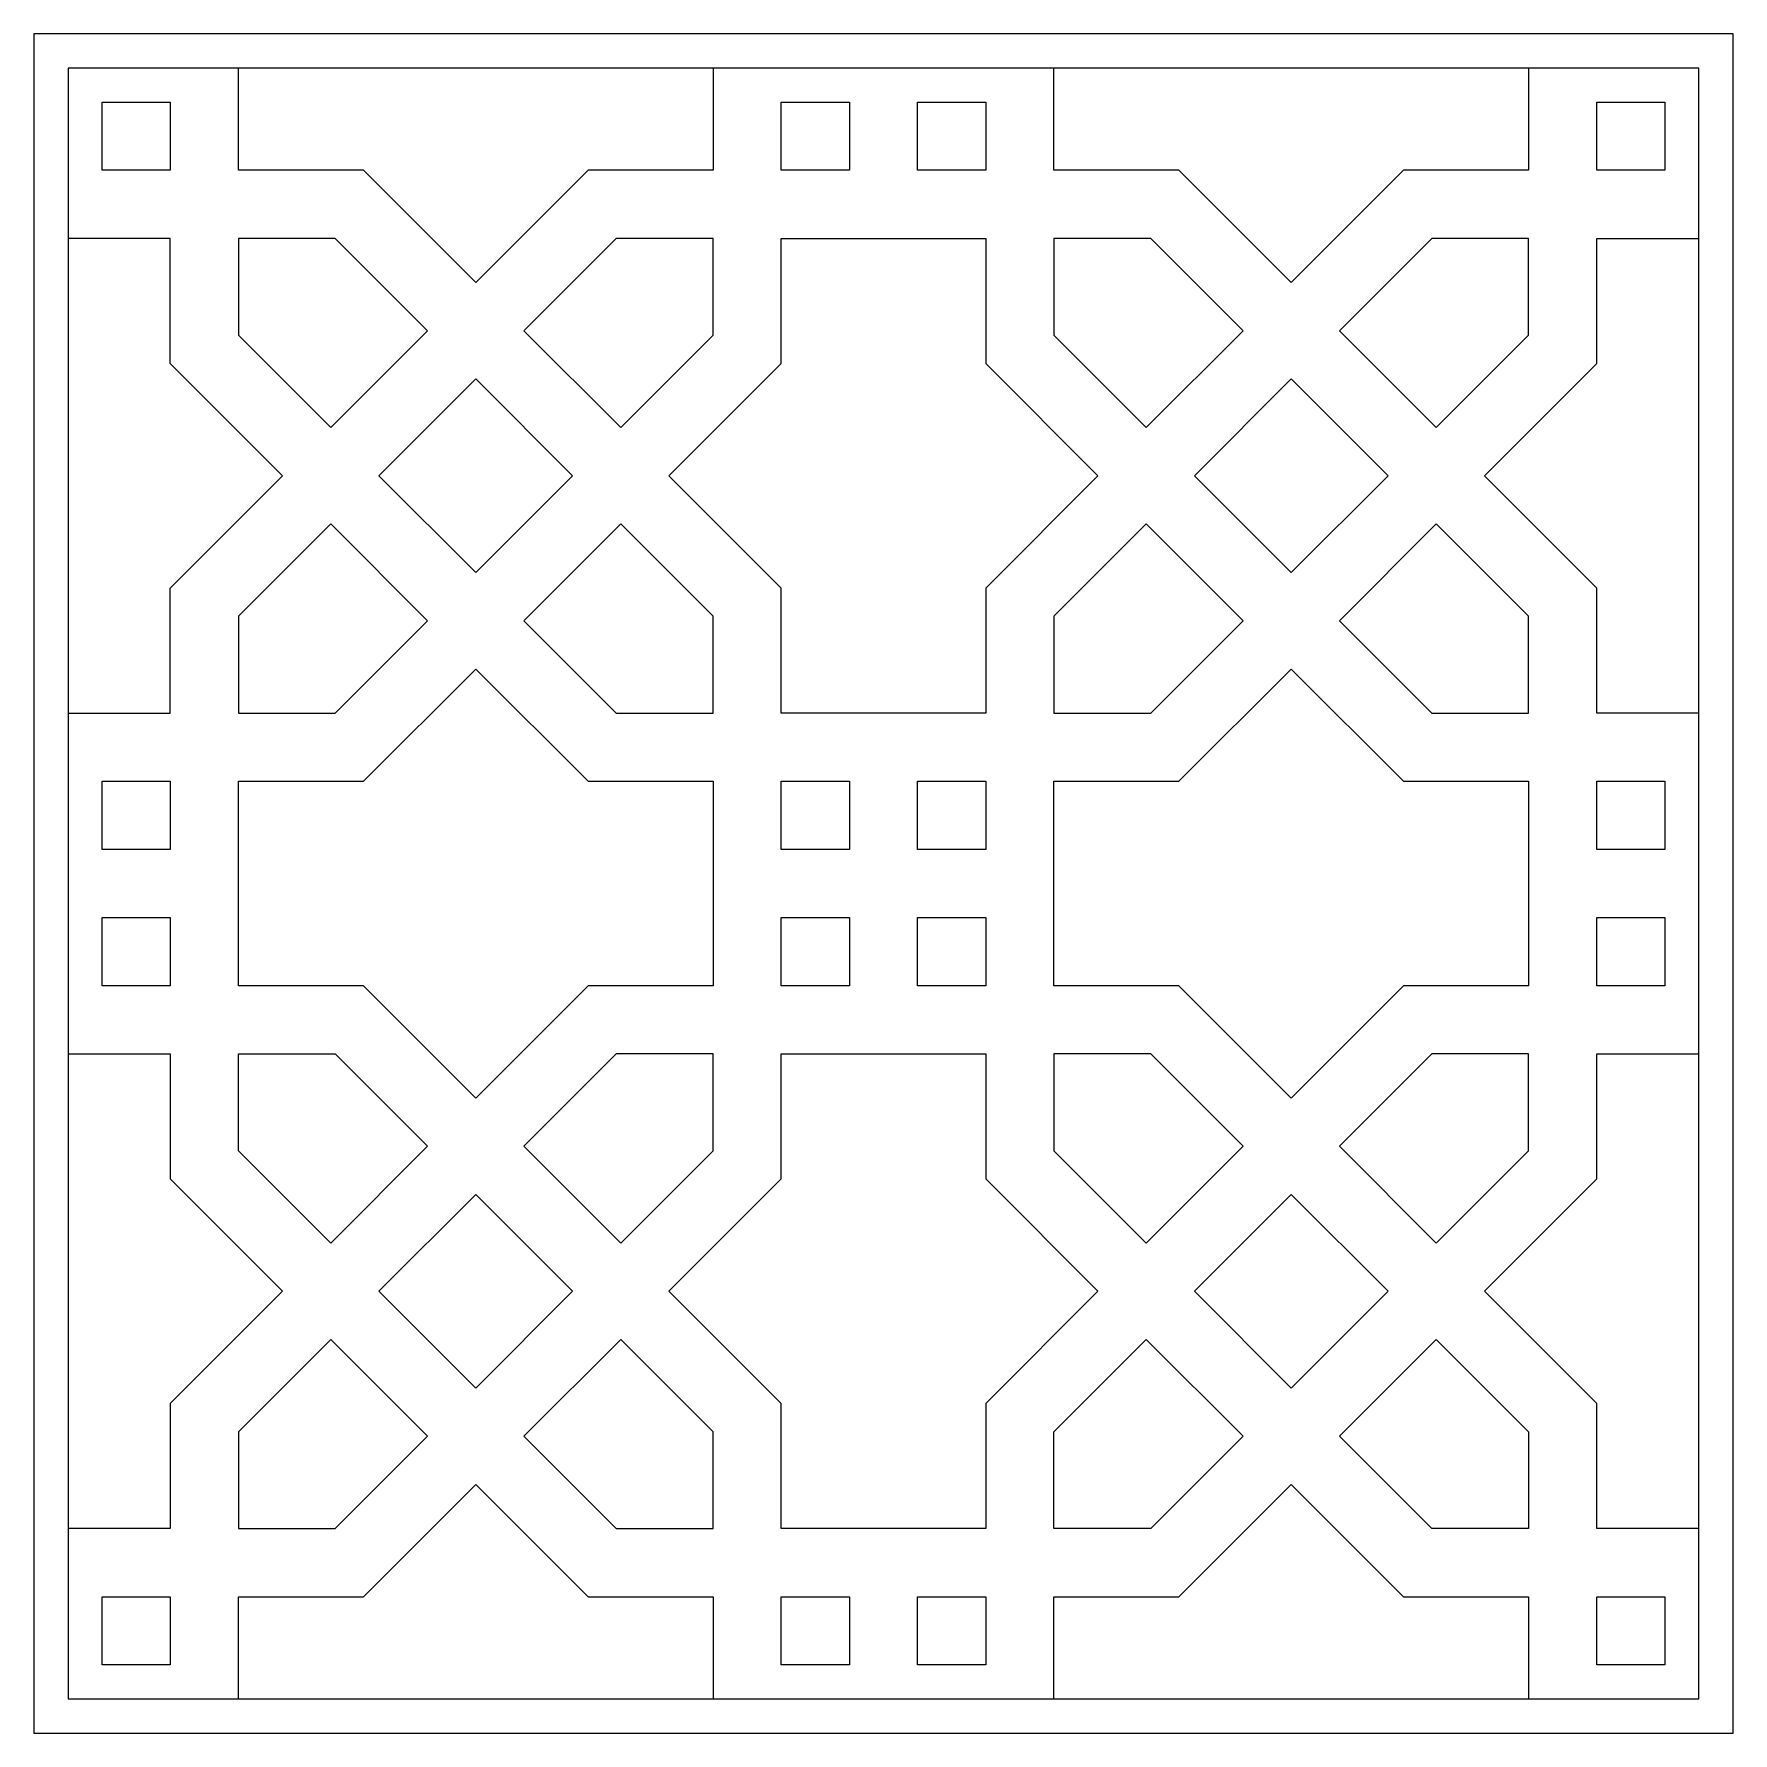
# Model space of a CAD drawing. Header units: millimetres. Extents: x -128 to 371, y -4 to 495.
import ezdxf

# ---------------------------------------------------------------- set-up
doc = ezdxf.new("R2010")
doc.units = ezdxf.units.MM
doc.layers.add('Layer 01', color=12, linetype='Continuous', true_color=0xde0000)

msp = doc.modelspace()

# ---------------------------------------------------------------- linework, layer by layer
at = {"layer": 'Layer 01'}
for p, q in [((-127.84, 494.79), (-127.84, -3.94)), ((370.89, 494.79), (-127.84, 494.79)), ((370.89, -3.94), (370.89, 494.79)), ((360.89, 484.79), (-117.84, 484.79)), ((-117.84, 484.79), (-117.84, 6.06)), ((-67.84, 454.79), (-67.84, 484.79)), ((71.52, 484.79), (71.52, 454.79)), ((171.52, 454.79), (171.52, 484.79)), ((310.89, 484.79), (310.89, 454.79)), ((360.89, 6.06), (360.89, 484.79)), ((-107.84, 454.79), (-107.84, 474.79)), ((-107.84, 474.79), (-87.84, 474.79)), ((-87.84, 474.79), (-87.84, 454.79)), ((91.52, 454.79), (91.52, 474.79)), ((91.52, 474.79), (111.52, 474.79)), ((111.52, 474.79), (111.52, 454.79)), ((131.52, 454.79), (131.52, 474.79)), ((131.52, 474.79), (151.52, 474.79)), ((151.52, 474.79), (151.52, 454.79)), ((330.89, 454.79), (330.89, 474.79)), ((330.89, 474.79), (350.89, 474.79)), ((350.89, 474.79), (350.89, 454.79)), ((-87.84, 454.79), (-107.84, 454.79)), ((-31.12, 454.79), (-67.84, 454.79)), ((1.84, 421.83), (-31.12, 454.79)), ((34.8, 454.79), (1.84, 421.83)), ((71.52, 454.79), (34.8, 454.79)), ((111.52, 454.79), (91.52, 454.79)), ((151.52, 454.79), (131.52, 454.79)), ((208.25, 454.79), (171.52, 454.79)), ((241.21, 421.83), (208.25, 454.79)), ((274.17, 454.79), (241.21, 421.83)), ((310.89, 454.79), (274.17, 454.79)), ((350.89, 454.79), (330.89, 454.79)), ((-87.84, 434.79), (-117.84, 434.79)), ((-87.84, 398.07), (-87.84, 434.79)), ((-39.4, 434.79), (-67.84, 434.79)), ((-67.84, 434.79), (-67.84, 406.35)), ((-12.3, 407.69), (-39.4, 434.79)), ((43.09, 434.79), (15.98, 407.69)), ((71.52, 434.79), (43.09, 434.79)), ((71.52, 406.35), (71.52, 434.79)), ((91.52, 398.07), (91.52, 434.79)), ((91.52, 434.79), (151.52, 434.79)), ((151.52, 434.79), (151.52, 398.07)), ((199.96, 434.79), (171.52, 434.79)), ((171.52, 434.79), (171.52, 406.35)), ((227.06, 407.69), (199.96, 434.79)), ((282.45, 434.79), (255.35, 407.69)), ((310.89, 434.79), (282.45, 434.79)), ((310.89, 406.35), (310.89, 434.79)), ((330.89, 398.07), (330.89, 434.79)), ((330.89, 434.79), (360.89, 434.79)), ((-67.84, 406.35), (-40.74, 379.25)), ((-40.74, 379.25), (-12.3, 407.69)), ((15.98, 407.69), (44.42, 379.25)), ((44.42, 379.25), (71.52, 406.35)), ((171.52, 406.35), (198.63, 379.25)), ((198.63, 379.25), (227.06, 407.69)), ((255.35, 407.69), (283.79, 379.25)), ((283.79, 379.25), (310.89, 406.35)), ((-54.88, 365.11), (-87.84, 398.07)), ((58.56, 365.11), (91.52, 398.07)), ((151.52, 398.07), (184.48, 365.11)), ((297.93, 365.11), (330.89, 398.07)), ((1.84, 393.54), (-26.6, 365.11)), ((30.28, 365.11), (1.84, 393.54)), ((241.21, 393.54), (212.77, 365.11)), ((269.64, 365.11), (241.21, 393.54)), ((-87.84, 332.15), (-54.88, 365.11)), ((-26.6, 365.11), (1.84, 336.67)), ((1.84, 336.67), (30.28, 365.11)), ((91.52, 332.15), (58.56, 365.11)), ((184.48, 365.11), (151.52, 332.15)), ((212.77, 365.11), (241.21, 336.67)), ((241.21, 336.67), (269.64, 365.11)), ((330.89, 332.15), (297.93, 365.11)), ((-40.74, 350.96), (-67.84, 323.86)), ((-12.3, 322.53), (-40.74, 350.96)), ((44.42, 350.96), (15.98, 322.53)), ((71.52, 323.86), (44.42, 350.96)), ((198.63, 350.96), (171.52, 323.86)), ((227.06, 322.53), (198.63, 350.96)), ((283.79, 350.96), (255.35, 322.53)), ((310.89, 323.86), (283.79, 350.96)), ((-87.84, 295.42), (-87.84, 332.15)), ((91.52, 295.42), (91.52, 332.15)), ((151.52, 332.15), (151.52, 295.42)), ((330.89, 295.42), (330.89, 332.15)), ((-67.84, 323.86), (-67.84, 295.42)), ((-39.4, 295.42), (-12.3, 322.53)), ((15.98, 322.53), (43.09, 295.42)), ((71.52, 295.42), (71.52, 323.86)), ((171.52, 323.86), (171.52, 295.42)), ((199.96, 295.42), (227.06, 322.53)), ((255.35, 322.53), (282.45, 295.42)), ((310.89, 295.42), (310.89, 323.86)), ((-31.12, 275.42), (1.84, 308.38)), ((1.84, 308.38), (34.8, 275.42)), ((208.25, 275.42), (241.21, 308.38)), ((241.21, 308.38), (274.17, 275.42)), ((-117.84, 295.42), (-87.84, 295.42)), ((-67.84, 295.42), (-39.4, 295.42)), ((43.09, 295.42), (71.52, 295.42)), ((151.52, 295.42), (91.52, 295.42)), ((171.52, 295.42), (199.96, 295.42)), ((282.45, 295.42), (310.89, 295.42)), ((360.89, 295.42), (330.89, 295.42)), ((-107.84, 255.42), (-107.84, 275.42)), ((-107.84, 275.42), (-87.84, 275.42)), ((-87.84, 275.42), (-87.84, 255.42)), ((-67.84, 215.42), (-67.84, 275.42)), ((-67.84, 275.42), (-31.12, 275.42)), ((34.8, 275.42), (71.52, 275.42)), ((71.52, 275.42), (71.52, 215.42)), ((91.52, 255.42), (91.52, 275.42)), ((91.52, 275.42), (111.52, 275.42)), ((111.52, 275.42), (111.52, 255.42)), ((131.52, 255.42), (131.52, 275.42)), ((131.52, 275.42), (151.52, 275.42)), ((151.52, 275.42), (151.52, 255.42)), ((171.52, 215.42), (171.52, 275.42)), ((171.52, 275.42), (208.25, 275.42)), ((274.17, 275.42), (310.89, 275.42)), ((310.89, 275.42), (310.89, 215.42)), ((330.89, 255.42), (330.89, 275.42)), ((330.89, 275.42), (350.89, 275.42)), ((350.89, 275.42), (350.89, 255.42)), ((-87.84, 255.42), (-107.84, 255.42)), ((111.52, 255.42), (91.52, 255.42)), ((151.52, 255.42), (131.52, 255.42)), ((350.89, 255.42), (330.89, 255.42)), ((-107.84, 215.42), (-107.84, 235.42)), ((-107.84, 235.42), (-87.84, 235.42)), ((-87.84, 235.42), (-87.84, 215.42)), ((91.52, 215.42), (91.52, 235.42)), ((91.52, 235.42), (111.52, 235.42)), ((111.52, 235.42), (111.52, 215.42)), ((131.52, 215.42), (131.52, 235.42)), ((131.52, 235.42), (151.52, 235.42)), ((151.52, 235.42), (151.52, 215.42)), ((330.89, 215.42), (330.89, 235.42)), ((330.89, 235.42), (350.89, 235.42)), ((350.89, 235.42), (350.89, 215.42)), ((-87.84, 215.42), (-107.84, 215.42)), ((-31.12, 215.42), (-67.84, 215.42)), ((1.84, 182.46), (-31.12, 215.42)), ((34.8, 215.42), (1.84, 182.46)), ((71.52, 215.42), (34.8, 215.42)), ((111.52, 215.42), (91.52, 215.42)), ((151.52, 215.42), (131.52, 215.42)), ((208.25, 215.42), (171.52, 215.42)), ((241.21, 182.46), (208.25, 215.42)), ((274.17, 215.42), (241.21, 182.46)), ((310.89, 215.42), (274.17, 215.42)), ((350.89, 215.42), (330.89, 215.42)), ((-117.84, 195.42), (-87.84, 195.42)), ((-87.84, 195.42), (-87.84, 158.7)), ((-67.84, 195.42), (-39.4, 195.42)), ((-67.84, 166.99), (-67.84, 195.42)), ((-39.4, 195.42), (-12.3, 168.32)), ((43.09, 195.42), (15.98, 168.32)), ((71.52, 195.42), (43.09, 195.42)), ((71.52, 166.99), (71.52, 195.42)), ((91.52, 195.42), (151.52, 195.42)), ((91.52, 158.7), (91.52, 195.42)), ((151.52, 195.42), (151.52, 158.7)), ((171.52, 195.42), (171.52, 166.99)), ((199.96, 195.42), (171.52, 195.42)), ((227.06, 168.32), (199.96, 195.42)), ((282.45, 195.42), (255.35, 168.32)), ((310.89, 195.42), (282.45, 195.42)), ((310.89, 166.99), (310.89, 195.42)), ((330.89, 158.7), (330.89, 195.42)), ((330.89, 195.42), (360.89, 195.42)), ((-40.74, 139.88), (-67.84, 166.99)), ((-12.3, 168.32), (-40.74, 139.88)), ((15.98, 168.32), (44.42, 139.88)), ((44.42, 139.88), (71.52, 166.99)), ((171.52, 166.99), (198.63, 139.88)), ((198.63, 139.88), (227.06, 168.32)), ((255.35, 168.32), (283.79, 139.88)), ((283.79, 139.88), (310.89, 166.99)), ((-87.84, 158.7), (-54.88, 125.74)), ((58.56, 125.74), (91.52, 158.7)), ((151.52, 158.7), (184.48, 125.74)), ((297.93, 125.74), (330.89, 158.7)), ((1.84, 154.18), (-26.6, 125.74)), ((30.28, 125.74), (1.84, 154.18)), ((241.21, 154.18), (212.77, 125.74)), ((269.64, 125.74), (241.21, 154.18)), ((-54.88, 125.74), (-87.84, 92.78)), ((-26.6, 125.74), (1.84, 97.3)), ((1.84, 97.3), (30.28, 125.74)), ((91.52, 92.78), (58.56, 125.74)), ((184.48, 125.74), (151.52, 92.78)), ((212.77, 125.74), (241.21, 97.3)), ((241.21, 97.3), (269.64, 125.74)), ((330.89, 92.78), (297.93, 125.74)), ((-40.74, 111.6), (-67.84, 84.5)), ((-12.3, 83.16), (-40.74, 111.6)), ((44.42, 111.6), (15.98, 83.16)), ((71.52, 84.5), (44.42, 111.6)), ((171.52, 84.5), (198.63, 111.6)), ((198.63, 111.6), (227.06, 83.16)), ((255.35, 83.16), (283.79, 111.6)), ((283.79, 111.6), (310.89, 84.5)), ((-87.84, 92.78), (-87.84, 56.06)), ((91.52, 56.06), (91.52, 92.78)), ((151.52, 92.78), (151.52, 56.06)), ((330.89, 56.06), (330.89, 92.78)), ((-67.84, 84.5), (-67.84, 56.06)), ((-39.4, 56.06), (-12.3, 83.16)), ((15.98, 83.16), (43.09, 56.06)), ((71.52, 56.06), (71.52, 84.5)), ((171.52, 56.06), (171.52, 84.5)), ((227.06, 83.16), (199.96, 56.06)), ((282.45, 56.06), (255.35, 83.16)), ((310.89, 84.5), (310.89, 56.06)), ((-31.12, 36.06), (1.84, 69.02)), ((1.84, 69.02), (34.8, 36.06)), ((208.25, 36.06), (241.21, 69.02)), ((241.21, 69.02), (274.17, 36.06)), ((-87.84, 56.06), (-117.84, 56.06)), ((-67.84, 56.06), (-39.4, 56.06)), ((43.09, 56.06), (71.52, 56.06)), ((151.52, 56.06), (91.52, 56.06)), ((199.96, 56.06), (171.52, 56.06)), ((310.89, 56.06), (282.45, 56.06)), ((360.89, 56.06), (330.89, 56.06)), ((-107.84, 16.06), (-107.84, 36.06)), ((-107.84, 36.06), (-87.84, 36.06)), ((-87.84, 36.06), (-87.84, 16.06)), ((-67.84, 6.06), (-67.84, 36.06)), ((-67.84, 36.06), (-31.12, 36.06)), ((34.8, 36.06), (71.52, 36.06)), ((71.52, 36.06), (71.52, 6.06)), ((91.52, 16.06), (91.52, 36.06)), ((91.52, 36.06), (111.52, 36.06)), ((111.52, 36.06), (111.52, 16.06)), ((131.52, 16.06), (131.52, 36.06)), ((131.52, 36.06), (151.52, 36.06)), ((151.52, 36.06), (151.52, 16.06)), ((171.52, 6.06), (171.52, 36.06)), ((171.52, 36.06), (208.25, 36.06)), ((274.17, 36.06), (310.89, 36.06)), ((310.89, 36.06), (310.89, 6.06)), ((330.89, 16.06), (330.89, 36.06)), ((330.89, 36.06), (350.89, 36.06)), ((350.89, 36.06), (350.89, 16.06)), ((-87.84, 16.06), (-107.84, 16.06)), ((111.52, 16.06), (91.52, 16.06)), ((151.52, 16.06), (131.52, 16.06)), ((350.89, 16.06), (330.89, 16.06)), ((-117.84, 6.06), (360.89, 6.06)), ((-127.84, -3.94), (370.89, -3.94))]:
    msp.add_line(p, q, dxfattribs=at)

doc.saveas('drawing.dxf')
